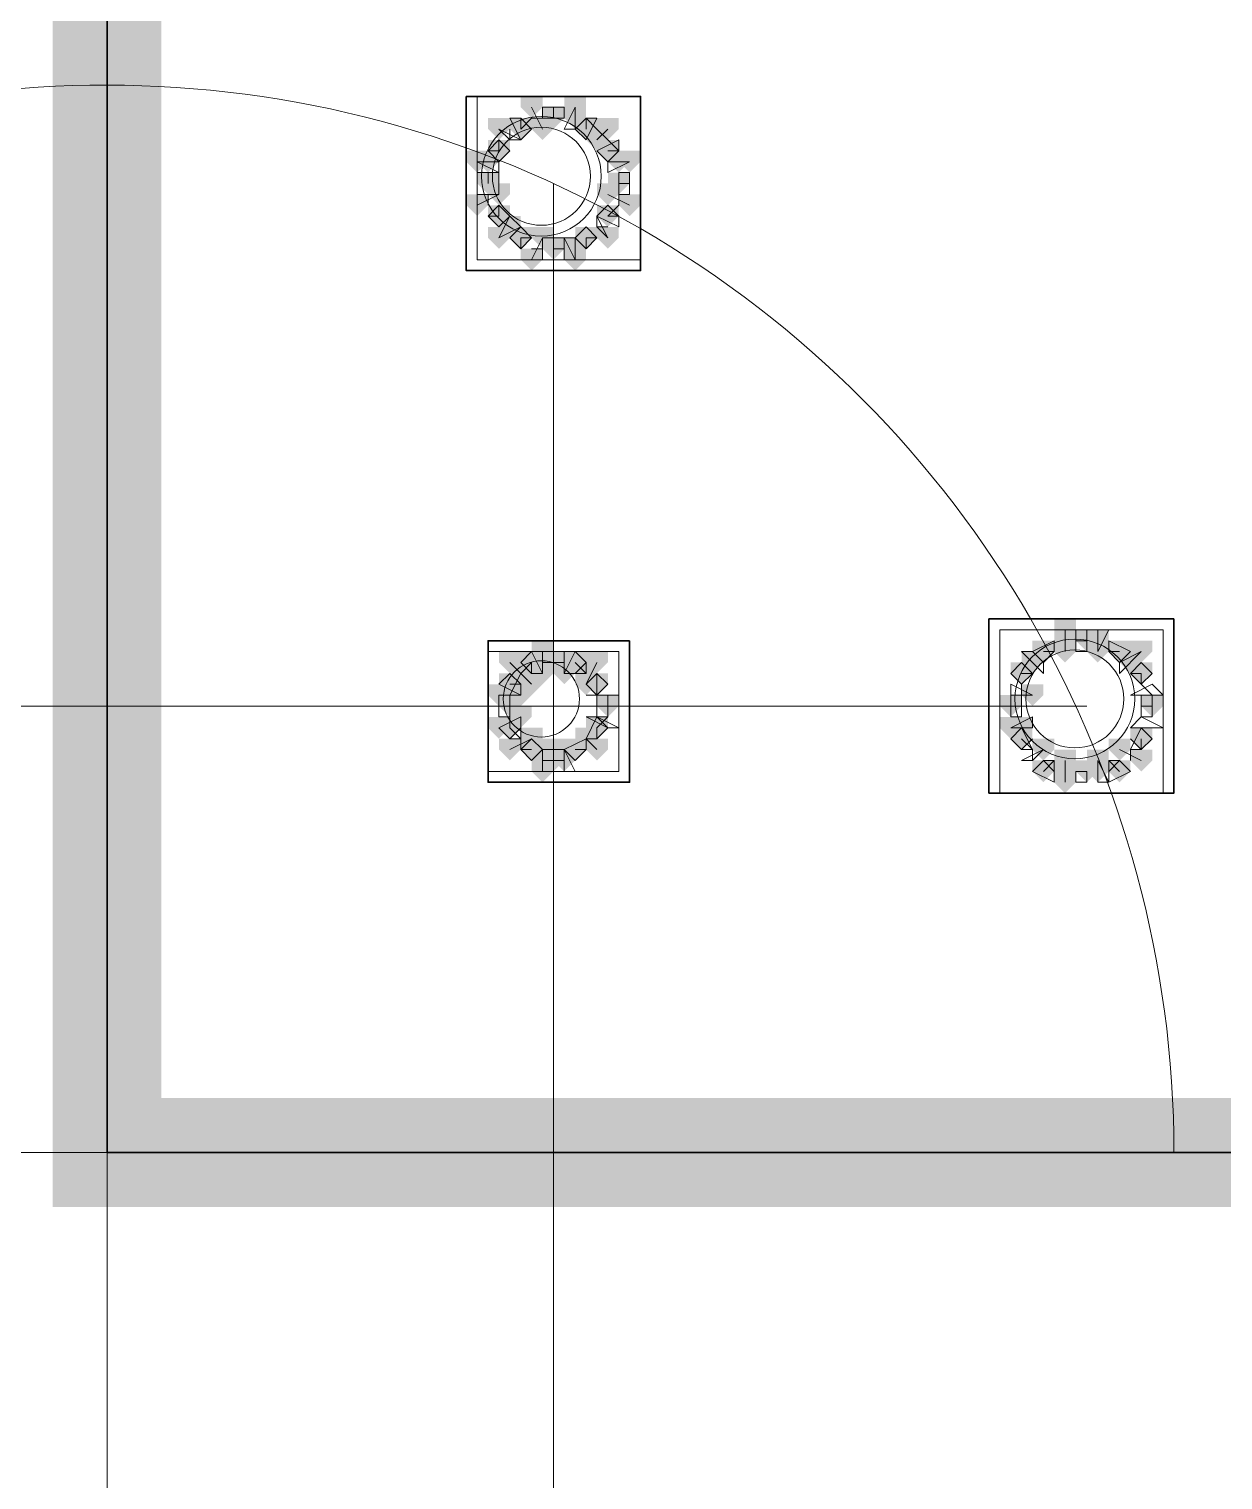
# Model space of a CAD drawing. Header units: millimetres. Extents: x 2315 to 4619, y 1334 to 1897.
# Drawn here: x 3709.58 to 3716.28, y 1539.86 to 1548 of the extents above; entities that cross this region are included whole.
import ezdxf

# ---------------------------------------------------------------- set-up
doc = ezdxf.new("R2010")
doc.units = ezdxf.units.MM
for name, color, linetype, true_color in [('PDF_10', 7, 'Continuous', 0x00b85c), ('PDF_AXIS', 7, 'Continuous', 0x00b85c), ('PDF_柱构件', 7, 'Continuous', 0x00b85c), ('PDF_转运站初步方案', 7, 'Continuous', 0x00b85c)]:
    doc.layers.add(name, color=color, linetype=linetype, true_color=true_color)
doc.layers.add('PDF_中心线层', color=1, linetype='Continuous')
doc.layers.add('PDF_粗实线层', color=7, linetype='Continuous')

msp = doc.modelspace()

# ---------------------------------------------------------------- hatches: boundary and pattern name
at = {"layer": 'PDF_10', "transparency": 33554559}
for points in [[(3712.5202, 1547.5601), (3712.4592, 1547.5601), (3712.4592, 1547.499), (3712.5202, 1547.4379), (3712.5813, 1547.499), (3712.5813, 1547.5601)], [(3712.5202, 1547.5601), (3712.4592, 1547.5601), (3712.4592, 1547.499), (3712.5202, 1547.4379), (3712.5813, 1547.499), (3712.5813, 1547.5601)], [(3712.337, 1547.499), (3712.2759, 1547.499), (3712.2759, 1547.4379), (3712.337, 1547.3768), (3712.3981, 1547.4379), (3712.3981, 1547.499)], [(3712.337, 1547.499), (3712.2759, 1547.499), (3712.2759, 1547.4379), (3712.337, 1547.3768), (3712.3981, 1547.4379), (3712.3981, 1547.499)], [(3712.7035, 1547.499), (3712.6424, 1547.499), (3712.6424, 1547.4379), (3712.7035, 1547.3768), (3712.7646, 1547.4379), (3712.7646, 1547.499)], [(3712.7035, 1547.499), (3712.6424, 1547.499), (3712.6424, 1547.4379), (3712.7035, 1547.3768), (3712.7646, 1547.4379), (3712.7646, 1547.499)], [(3712.2148, 1547.3768), (3712.1537, 1547.3768), (3712.1537, 1547.3157), (3712.2148, 1547.2547), (3712.2759, 1547.3157), (3712.2759, 1547.3768)], [(3712.2148, 1547.3768), (3712.1537, 1547.3768), (3712.1537, 1547.3157), (3712.2148, 1547.2547), (3712.2759, 1547.3157), (3712.2759, 1547.3768)], [(3712.8256, 1547.3768), (3712.7646, 1547.3768), (3712.7646, 1547.3157), (3712.8256, 1547.2547), (3712.8867, 1547.3157), (3712.8867, 1547.3768)], [(3712.8256, 1547.3768), (3712.7646, 1547.3768), (3712.7646, 1547.3157), (3712.8256, 1547.2547), (3712.8867, 1547.3157), (3712.8867, 1547.3768)], [(3712.1537, 1547.1936), (3712.0927, 1547.1936), (3712.0927, 1547.1325), (3712.1537, 1547.0714), (3712.2148, 1547.1325), (3712.2148, 1547.1936)], [(3712.1537, 1547.1936), (3712.0927, 1547.1936), (3712.0927, 1547.1325), (3712.1537, 1547.0714), (3712.2148, 1547.1325), (3712.2148, 1547.1936)], [(3712.1537, 1547.1936), (3712.0927, 1547.1936), (3712.0927, 1547.1325), (3712.1537, 1547.0714), (3712.2148, 1547.1325), (3712.2148, 1547.1936)], [(3712.8867, 1547.1936), (3712.8256, 1547.1936), (3712.8256, 1547.1325), (3712.8867, 1547.0714), (3712.9478, 1547.1325), (3712.9478, 1547.1936)], [(3712.8867, 1547.1936), (3712.8256, 1547.1936), (3712.8256, 1547.1325), (3712.8867, 1547.0714), (3712.9478, 1547.1325), (3712.9478, 1547.1936)], [(3712.2148, 1547.0103), (3712.1537, 1547.0103), (3712.1537, 1546.9493), (3712.2148, 1546.8882), (3712.2759, 1546.9493), (3712.2759, 1547.0103)], [(3712.2148, 1547.0103), (3712.1537, 1547.0103), (3712.1537, 1546.9493), (3712.2148, 1546.8882), (3712.2759, 1546.9493), (3712.2759, 1547.0103)], [(3712.8256, 1547.0103), (3712.7646, 1547.0103), (3712.7646, 1546.9493), (3712.8256, 1546.8882), (3712.8867, 1546.9493), (3712.8867, 1547.0103)], [(3712.8256, 1547.0103), (3712.7646, 1547.0103), (3712.7646, 1546.9493), (3712.8256, 1546.8882), (3712.8867, 1546.9493), (3712.8867, 1547.0103)], [(3712.337, 1546.8882), (3712.2759, 1546.8882), (3712.2759, 1546.8271), (3712.337, 1546.766), (3712.3981, 1546.8271), (3712.3981, 1546.8882)], [(3712.337, 1546.8882), (3712.2759, 1546.8882), (3712.2759, 1546.8271), (3712.337, 1546.766), (3712.3981, 1546.8271), (3712.3981, 1546.8882)], [(3712.7035, 1546.8882), (3712.6424, 1546.8882), (3712.6424, 1546.8271), (3712.7035, 1546.766), (3712.7646, 1546.8271), (3712.7646, 1546.8882)], [(3712.7035, 1546.8882), (3712.6424, 1546.8882), (3712.6424, 1546.8271), (3712.7035, 1546.766), (3712.7646, 1546.8271), (3712.7646, 1546.8882)], [(3712.5202, 1546.8271), (3712.4592, 1546.8271), (3712.4592, 1546.766), (3712.5202, 1546.7049), (3712.5813, 1546.766), (3712.5813, 1546.8271)], [(3712.5202, 1546.8271), (3712.4592, 1546.8271), (3712.4592, 1546.766), (3712.5202, 1546.7049), (3712.5813, 1546.766), (3712.5813, 1546.8271)], [(3712.5202, 1546.8271), (3712.4592, 1546.8271), (3712.4592, 1546.766), (3712.5202, 1546.7049), (3712.5813, 1546.766), (3712.5813, 1546.8271)], [(3715.5132, 1544.6282), (3715.4521, 1544.6282), (3715.4521, 1544.5671), (3715.5132, 1544.506), (3715.5743, 1544.5671), (3715.5743, 1544.6282)], [(3715.5132, 1544.6282), (3715.4521, 1544.6282), (3715.4521, 1544.5671), (3715.5132, 1544.506), (3715.5743, 1544.5671), (3715.5743, 1544.6282)], [(3712.3981, 1544.506), (3712.337, 1544.506), (3712.337, 1544.4449), (3712.3981, 1544.3839), (3712.4592, 1544.4449), (3712.4592, 1544.506)], [(3712.3981, 1544.506), (3712.337, 1544.506), (3712.337, 1544.4449), (3712.3981, 1544.3839), (3712.4592, 1544.4449), (3712.4592, 1544.506)], [(3712.5202, 1544.506), (3712.4592, 1544.506), (3712.4592, 1544.4449), (3712.5202, 1544.3839), (3712.5813, 1544.4449), (3712.5813, 1544.506)], [(3712.5202, 1544.506), (3712.4592, 1544.506), (3712.4592, 1544.4449), (3712.5202, 1544.3839), (3712.5813, 1544.4449), (3712.5813, 1544.506)], [(3712.6424, 1544.506), (3712.5813, 1544.506), (3712.5813, 1544.4449), (3712.6424, 1544.3839), (3712.7035, 1544.4449), (3712.7035, 1544.506)], [(3712.6424, 1544.506), (3712.5813, 1544.506), (3712.5813, 1544.4449), (3712.6424, 1544.3839), (3712.7035, 1544.4449), (3712.7035, 1544.506)], [(3715.2689, 1544.5671), (3715.2078, 1544.5671), (3715.2078, 1544.506), (3715.2689, 1544.4449), (3715.33, 1544.506), (3715.33, 1544.5671)], [(3715.2689, 1544.5671), (3715.2078, 1544.5671), (3715.2078, 1544.506), (3715.2689, 1544.4449), (3715.33, 1544.506), (3715.33, 1544.5671)], [(3715.6965, 1544.5671), (3715.6354, 1544.5671), (3715.6354, 1544.506), (3715.6965, 1544.4449), (3715.7575, 1544.506), (3715.7575, 1544.5671)], [(3715.6965, 1544.5671), (3715.6354, 1544.5671), (3715.6354, 1544.506), (3715.6965, 1544.4449), (3715.7575, 1544.506), (3715.7575, 1544.5671)], [(3715.1467, 1544.4449), (3715.0856, 1544.4449), (3715.0856, 1544.3839), (3715.1467, 1544.3228), (3715.2078, 1544.3839), (3715.2078, 1544.4449)], [(3715.1467, 1544.4449), (3715.0856, 1544.4449), (3715.0856, 1544.3839), (3715.1467, 1544.3228), (3715.2078, 1544.3839), (3715.2078, 1544.4449)], [(3715.8186, 1544.4449), (3715.7575, 1544.4449), (3715.7575, 1544.3839), (3715.8186, 1544.3228), (3715.8797, 1544.3839), (3715.8797, 1544.4449)], [(3715.8186, 1544.4449), (3715.7575, 1544.4449), (3715.7575, 1544.3839), (3715.8186, 1544.3228), (3715.8797, 1544.3839), (3715.8797, 1544.4449)], [(3712.2759, 1544.3839), (3712.2148, 1544.3839), (3712.2148, 1544.3228), (3712.2759, 1544.2617), (3712.337, 1544.3228), (3712.337, 1544.3839)], [(3712.2759, 1544.3839), (3712.2148, 1544.3839), (3712.2148, 1544.3228), (3712.2759, 1544.2617), (3712.337, 1544.3228), (3712.337, 1544.3839)], [(3712.7646, 1544.3839), (3712.7035, 1544.3839), (3712.7035, 1544.3228), (3712.7646, 1544.2617), (3712.8256, 1544.3228), (3712.8256, 1544.3839)], [(3712.7646, 1544.3839), (3712.7035, 1544.3839), (3712.7035, 1544.3228), (3712.7646, 1544.2617), (3712.8256, 1544.3228), (3712.8256, 1544.3839)], [(3712.7646, 1544.3839), (3712.7035, 1544.3839), (3712.7035, 1544.3228), (3712.7646, 1544.2617), (3712.8256, 1544.3228), (3712.8256, 1544.3839)], [(3712.2759, 1544.2617), (3712.2148, 1544.2617), (3712.2148, 1544.2006), (3712.2759, 1544.1395), (3712.337, 1544.2006), (3712.337, 1544.2617)], [(3712.2759, 1544.2617), (3712.2148, 1544.2617), (3712.2148, 1544.2006), (3712.2759, 1544.1395), (3712.337, 1544.2006), (3712.337, 1544.2617)], [(3712.8256, 1544.2617), (3712.7646, 1544.2617), (3712.7646, 1544.2006), (3712.8256, 1544.1395), (3712.8867, 1544.2006), (3712.8867, 1544.2617)], [(3712.8256, 1544.2617), (3712.7646, 1544.2617), (3712.7646, 1544.2006), (3712.8256, 1544.1395), (3712.8867, 1544.2006), (3712.8867, 1544.2617)], [(3715.0856, 1544.2617), (3715.0246, 1544.2617), (3715.0246, 1544.2006), (3715.0856, 1544.1395), (3715.1467, 1544.2006), (3715.1467, 1544.2617)], [(3715.0856, 1544.2617), (3715.0246, 1544.2617), (3715.0246, 1544.2006), (3715.0856, 1544.1395), (3715.1467, 1544.2006), (3715.1467, 1544.2617)], [(3715.8797, 1544.2617), (3715.8186, 1544.2617), (3715.8186, 1544.2006), (3715.8797, 1544.1395), (3715.9408, 1544.2006), (3715.9408, 1544.2617)], [(3715.8797, 1544.2617), (3715.8186, 1544.2617), (3715.8186, 1544.2006), (3715.8797, 1544.1395), (3715.9408, 1544.2006), (3715.9408, 1544.2617)], [(3712.2759, 1544.1395), (3712.2148, 1544.1395), (3712.2148, 1544.0784), (3712.2759, 1544.0174), (3712.337, 1544.0784), (3712.337, 1544.1395)], [(3712.2759, 1544.1395), (3712.2148, 1544.1395), (3712.2148, 1544.0784), (3712.2759, 1544.0174), (3712.337, 1544.0784), (3712.337, 1544.1395)], [(3712.7646, 1544.1395), (3712.7035, 1544.1395), (3712.7035, 1544.0784), (3712.7646, 1544.0174), (3712.8256, 1544.0784), (3712.8256, 1544.1395)], [(3712.7646, 1544.1395), (3712.7035, 1544.1395), (3712.7035, 1544.0784), (3712.7646, 1544.0174), (3712.8256, 1544.0784), (3712.8256, 1544.1395)], [(3712.3981, 1544.0174), (3712.337, 1544.0174), (3712.337, 1543.9563), (3712.3981, 1543.8952), (3712.4592, 1543.9563), (3712.4592, 1544.0174)], [(3712.3981, 1544.0174), (3712.337, 1544.0174), (3712.337, 1543.9563), (3712.3981, 1543.8952), (3712.4592, 1543.9563), (3712.4592, 1544.0174)], [(3712.3981, 1544.0174), (3712.337, 1544.0174), (3712.337, 1543.9563), (3712.3981, 1543.8952), (3712.4592, 1543.9563), (3712.4592, 1544.0174)], [(3712.6424, 1544.0174), (3712.5813, 1544.0174), (3712.5813, 1543.9563), (3712.6424, 1543.8952), (3712.7035, 1543.9563), (3712.7035, 1544.0174)], [(3712.6424, 1544.0174), (3712.5813, 1544.0174), (3712.5813, 1543.9563), (3712.6424, 1543.8952), (3712.7035, 1543.9563), (3712.7035, 1544.0174)], [(3715.1467, 1544.0784), (3715.0856, 1544.0784), (3715.0856, 1544.0174), (3715.1467, 1543.9563), (3715.2078, 1544.0174), (3715.2078, 1544.0784)], [(3715.1467, 1544.0784), (3715.0856, 1544.0784), (3715.0856, 1544.0174), (3715.1467, 1543.9563), (3715.2078, 1544.0174), (3715.2078, 1544.0784)], [(3715.8186, 1544.0784), (3715.7575, 1544.0784), (3715.7575, 1544.0174), (3715.8186, 1543.9563), (3715.8797, 1544.0174), (3715.8797, 1544.0784)], [(3715.8186, 1544.0784), (3715.7575, 1544.0784), (3715.7575, 1544.0174), (3715.8186, 1543.9563), (3715.8797, 1544.0174), (3715.8797, 1544.0784)], [(3712.5202, 1543.9563), (3712.4592, 1543.9563), (3712.4592, 1543.8952), (3712.5202, 1543.8341), (3712.5813, 1543.8952), (3712.5813, 1543.9563)], [(3712.5202, 1543.9563), (3712.4592, 1543.9563), (3712.4592, 1543.8952), (3712.5202, 1543.8341), (3712.5813, 1543.8952), (3712.5813, 1543.9563)], [(3715.2689, 1543.8952), (3715.2078, 1543.8952), (3715.2078, 1543.8341), (3715.2689, 1543.773), (3715.33, 1543.8341), (3715.33, 1543.8952)], [(3715.2689, 1543.8952), (3715.2078, 1543.8952), (3715.2078, 1543.8341), (3715.2689, 1543.773), (3715.33, 1543.8341), (3715.33, 1543.8952)], [(3715.5132, 1543.8952), (3715.4521, 1543.8952), (3715.4521, 1543.8341), (3715.5132, 1543.773), (3715.5743, 1543.8341), (3715.5743, 1543.8952)], [(3715.5132, 1543.8952), (3715.4521, 1543.8952), (3715.4521, 1543.8341), (3715.5132, 1543.773), (3715.5743, 1543.8341), (3715.5743, 1543.8952)], [(3715.6965, 1543.8952), (3715.6354, 1543.8952), (3715.6354, 1543.8341), (3715.6965, 1543.773), (3715.7575, 1543.8341), (3715.7575, 1543.8952)], [(3715.6965, 1543.8952), (3715.6354, 1543.8952), (3715.6354, 1543.8341), (3715.6965, 1543.773), (3715.7575, 1543.8341), (3715.7575, 1543.8952)]]:
    msp.add_hatch(color=6, dxfattribs=at).paths.add_polyline_path(points)
at = {"layer": 'PDF_柱构件', "transparency": 33554559}
for points in [[(3712.3981, 1547.6211), (3712.337, 1547.6211), (3712.337, 1547.5601), (3712.3981, 1547.499), (3712.4592, 1547.5601), (3712.4592, 1547.6211)], [(3712.6424, 1547.6211), (3712.5813, 1547.6211), (3712.5813, 1547.5601), (3712.6424, 1547.499), (3712.7035, 1547.5601), (3712.7035, 1547.6211)], [(3712.6424, 1547.5601), (3712.5813, 1547.5601), (3712.5813, 1547.499), (3712.6424, 1547.4379), (3712.7035, 1547.499), (3712.7035, 1547.5601)], [(3712.2148, 1547.499), (3712.1537, 1547.499), (3712.1537, 1547.4379), (3712.2148, 1547.3768), (3712.2759, 1547.4379), (3712.2759, 1547.499)], [(3712.4592, 1547.499), (3712.3981, 1547.499), (3712.3981, 1547.4379), (3712.4592, 1547.3768), (3712.5202, 1547.4379), (3712.5202, 1547.499)], [(3712.7646, 1547.4379), (3712.7035, 1547.4379), (3712.7035, 1547.3768), (3712.7646, 1547.3157), (3712.8256, 1547.3768), (3712.8256, 1547.4379)], [(3712.8256, 1547.499), (3712.7646, 1547.499), (3712.7646, 1547.4379), (3712.8256, 1547.3768), (3712.8867, 1547.4379), (3712.8867, 1547.499)], [(3712.0927, 1547.3157), (3712.0316, 1547.3157), (3712.0316, 1547.2547), (3712.0927, 1547.1936), (3712.1537, 1547.2547), (3712.1537, 1547.3157)], [(3712.1537, 1547.3157), (3712.0927, 1547.3157), (3712.0927, 1547.2547), (3712.1537, 1547.1936), (3712.2148, 1547.2547), (3712.2148, 1547.3157)], [(3712.8867, 1547.3157), (3712.8256, 1547.3157), (3712.8256, 1547.2547), (3712.8867, 1547.1936), (3712.9478, 1547.2547), (3712.9478, 1547.3157)], [(3712.9478, 1547.3157), (3712.8867, 1547.3157), (3712.8867, 1547.2547), (3712.9478, 1547.1936), (3713.0089, 1547.2547), (3713.0089, 1547.3157)], [(3712.2148, 1547.1325), (3712.1537, 1547.1325), (3712.1537, 1547.0714), (3712.2148, 1547.0103), (3712.2759, 1547.0714), (3712.2759, 1547.1325)], [(3712.8256, 1547.1325), (3712.7646, 1547.1325), (3712.7646, 1547.0714), (3712.8256, 1547.0103), (3712.8867, 1547.0714), (3712.8867, 1547.1325)], [(3712.0927, 1547.0714), (3712.0316, 1547.0714), (3712.0316, 1547.0103), (3712.0927, 1546.9493), (3712.1537, 1547.0103), (3712.1537, 1547.0714)], [(3712.9478, 1547.0714), (3712.8867, 1547.0714), (3712.8867, 1547.0103), (3712.9478, 1546.9493), (3713.0089, 1547.0103), (3713.0089, 1547.0714)], [(3712.2759, 1546.9493), (3712.2148, 1546.9493), (3712.2148, 1546.8882), (3712.2759, 1546.8271), (3712.337, 1546.8882), (3712.337, 1546.9493)], [(3712.2148, 1546.8882), (3712.1537, 1546.8882), (3712.1537, 1546.8271), (3712.2148, 1546.766), (3712.2759, 1546.8271), (3712.2759, 1546.8882)], [(3712.4592, 1546.8882), (3712.3981, 1546.8882), (3712.3981, 1546.8271), (3712.4592, 1546.766), (3712.5202, 1546.8271), (3712.5202, 1546.8882)], [(3712.8256, 1546.8882), (3712.7646, 1546.8882), (3712.7646, 1546.8271), (3712.8256, 1546.766), (3712.8867, 1546.8271), (3712.8867, 1546.8882)], [(3712.6424, 1546.8271), (3712.5813, 1546.8271), (3712.5813, 1546.766), (3712.6424, 1546.7049), (3712.7035, 1546.766), (3712.7035, 1546.8271)], [(3712.3981, 1546.766), (3712.337, 1546.766), (3712.337, 1546.7049), (3712.3981, 1546.6439), (3712.4592, 1546.7049), (3712.4592, 1546.766)], [(3712.6424, 1546.766), (3712.5813, 1546.766), (3712.5813, 1546.7049), (3712.6424, 1546.6439), (3712.7035, 1546.7049), (3712.7035, 1546.766)], [(3715.391, 1544.6893), (3715.33, 1544.6893), (3715.33, 1544.6282), (3715.391, 1544.5671), (3715.4521, 1544.6282), (3715.4521, 1544.6893)], [(3715.391, 1544.6282), (3715.33, 1544.6282), (3715.33, 1544.5671), (3715.391, 1544.506), (3715.4521, 1544.5671), (3715.4521, 1544.6282)], [(3715.5743, 1544.6282), (3715.5132, 1544.6282), (3715.5132, 1544.5671), (3715.5743, 1544.506), (3715.6354, 1544.5671), (3715.6354, 1544.6282)], [(3712.2759, 1544.506), (3712.2148, 1544.506), (3712.2148, 1544.4449), (3712.2759, 1544.3839), (3712.337, 1544.4449), (3712.337, 1544.506)], [(3712.4592, 1544.5671), (3712.3981, 1544.5671), (3712.3981, 1544.506), (3712.4592, 1544.4449), (3712.5202, 1544.506), (3712.5202, 1544.5671)], [(3712.4592, 1544.506), (3712.3981, 1544.506), (3712.3981, 1544.4449), (3712.4592, 1544.3839), (3712.5202, 1544.4449), (3712.5202, 1544.506)], [(3712.5813, 1544.506), (3712.5202, 1544.506), (3712.5202, 1544.4449), (3712.5813, 1544.3839), (3712.6424, 1544.4449), (3712.6424, 1544.506)], [(3712.7646, 1544.506), (3712.7035, 1544.506), (3712.7035, 1544.4449), (3712.7646, 1544.3839), (3712.8256, 1544.4449), (3712.8256, 1544.506)], [(3715.2078, 1544.506), (3715.1467, 1544.506), (3715.1467, 1544.4449), (3715.2078, 1544.3839), (3715.2689, 1544.4449), (3715.2689, 1544.506)], [(3715.391, 1544.5671), (3715.33, 1544.5671), (3715.33, 1544.506), (3715.391, 1544.4449), (3715.4521, 1544.506), (3715.4521, 1544.5671)], [(3715.5743, 1544.5671), (3715.5132, 1544.5671), (3715.5132, 1544.506), (3715.5743, 1544.4449), (3715.6354, 1544.506), (3715.6354, 1544.5671)], [(3715.7575, 1544.506), (3715.6965, 1544.506), (3715.6965, 1544.4449), (3715.7575, 1544.3839), (3715.8186, 1544.4449), (3715.8186, 1544.506)], [(3715.8186, 1544.5671), (3715.7575, 1544.5671), (3715.7575, 1544.506), (3715.8186, 1544.4449), (3715.8797, 1544.506), (3715.8797, 1544.5671)], [(3712.337, 1544.4449), (3712.2759, 1544.4449), (3712.2759, 1544.3839), (3712.337, 1544.3228), (3712.3981, 1544.3839), (3712.3981, 1544.4449)], [(3712.4592, 1544.4449), (3712.3981, 1544.4449), (3712.3981, 1544.3839), (3712.4592, 1544.3228), (3712.5202, 1544.3839), (3712.5202, 1544.4449)], [(3712.5813, 1544.4449), (3712.5202, 1544.4449), (3712.5202, 1544.3839), (3712.5813, 1544.3228), (3712.6424, 1544.3839), (3712.6424, 1544.4449)], [(3712.7035, 1544.4449), (3712.6424, 1544.4449), (3712.6424, 1544.3839), (3712.7035, 1544.3228), (3712.7646, 1544.3839), (3712.7646, 1544.4449)], [(3712.3981, 1544.3839), (3712.337, 1544.3839), (3712.337, 1544.3228), (3712.3981, 1544.2617), (3712.4592, 1544.3228), (3712.4592, 1544.3839)], [(3712.7035, 1544.3839), (3712.6424, 1544.3839), (3712.6424, 1544.3228), (3712.7035, 1544.2617), (3712.7646, 1544.3228), (3712.7646, 1544.3839)], [(3712.2148, 1544.3228), (3712.1537, 1544.3228), (3712.1537, 1544.2617), (3712.2148, 1544.2006), (3712.2759, 1544.2617), (3712.2759, 1544.3228)], [(3712.2759, 1544.3228), (3712.2148, 1544.3228), (3712.2148, 1544.2617), (3712.2759, 1544.2006), (3712.337, 1544.2617), (3712.337, 1544.3228)], [(3712.337, 1544.3228), (3712.2759, 1544.3228), (3712.2759, 1544.2617), (3712.337, 1544.2006), (3712.3981, 1544.2617), (3712.3981, 1544.3228)], [(3715.2078, 1544.3228), (3715.1467, 1544.3228), (3715.1467, 1544.2617), (3715.2078, 1544.2006), (3715.2689, 1544.2617), (3715.2689, 1544.3228)], [(3712.337, 1544.2006), (3712.2759, 1544.2006), (3712.2759, 1544.1395), (3712.337, 1544.0784), (3712.3981, 1544.1395), (3712.3981, 1544.2006)], [(3712.2148, 1544.1395), (3712.1537, 1544.1395), (3712.1537, 1544.0784), (3712.2148, 1544.0174), (3712.2759, 1544.0784), (3712.2759, 1544.1395)], [(3715.0856, 1544.1395), (3715.0246, 1544.1395), (3715.0246, 1544.0784), (3715.0856, 1544.0174), (3715.1467, 1544.0784), (3715.1467, 1544.1395)], [(3715.1467, 1544.1395), (3715.0856, 1544.1395), (3715.0856, 1544.0784), (3715.1467, 1544.0174), (3715.2078, 1544.0784), (3715.2078, 1544.1395)], [(3712.2759, 1544.0174), (3712.2148, 1544.0174), (3712.2148, 1543.9563), (3712.2759, 1543.8952), (3712.337, 1543.9563), (3712.337, 1544.0174)], [(3712.3981, 1544.0784), (3712.337, 1544.0784), (3712.337, 1544.0174), (3712.3981, 1543.9563), (3712.4592, 1544.0174), (3712.4592, 1544.0784)], [(3712.4592, 1544.0174), (3712.3981, 1544.0174), (3712.3981, 1543.9563), (3712.4592, 1543.8952), (3712.5202, 1543.9563), (3712.5202, 1544.0174)], [(3712.5813, 1544.0174), (3712.5202, 1544.0174), (3712.5202, 1543.9563), (3712.5813, 1543.8952), (3712.6424, 1543.9563), (3712.6424, 1544.0174)], [(3712.7035, 1544.0784), (3712.6424, 1544.0784), (3712.6424, 1544.0174), (3712.7035, 1543.9563), (3712.7646, 1544.0174), (3712.7646, 1544.0784)], [(3712.7646, 1544.0174), (3712.7035, 1544.0174), (3712.7035, 1543.9563), (3712.7646, 1543.8952), (3712.8256, 1543.9563), (3712.8256, 1544.0174)], [(3715.2689, 1544.0174), (3715.2078, 1544.0174), (3715.2078, 1543.9563), (3715.2689, 1543.8952), (3715.33, 1543.9563), (3715.33, 1544.0174)], [(3715.6965, 1544.0174), (3715.6354, 1544.0174), (3715.6354, 1543.9563), (3715.6965, 1543.8952), (3715.7575, 1543.9563), (3715.7575, 1544.0174)], [(3712.4592, 1543.9563), (3712.3981, 1543.9563), (3712.3981, 1543.8952), (3712.4592, 1543.8341), (3712.5202, 1543.8952), (3712.5202, 1543.9563)], [(3712.5813, 1543.9563), (3712.5202, 1543.9563), (3712.5202, 1543.8952), (3712.5813, 1543.8341), (3712.6424, 1543.8952), (3712.6424, 1543.9563)], [(3715.391, 1543.9563), (3715.33, 1543.9563), (3715.33, 1543.8952), (3715.391, 1543.8341), (3715.4521, 1543.8952), (3715.4521, 1543.9563)], [(3715.5743, 1543.9563), (3715.5132, 1543.9563), (3715.5132, 1543.8952), (3715.5743, 1543.8341), (3715.6354, 1543.8952), (3715.6354, 1543.9563)], [(3715.8186, 1543.9563), (3715.7575, 1543.9563), (3715.7575, 1543.8952), (3715.8186, 1543.8341), (3715.8797, 1543.8952), (3715.8797, 1543.9563)], [(3712.4592, 1543.8952), (3712.3981, 1543.8952), (3712.3981, 1543.8341), (3712.4592, 1543.773), (3712.5202, 1543.8341), (3712.5202, 1543.8952)], [(3715.391, 1543.8952), (3715.33, 1543.8952), (3715.33, 1543.8341), (3715.391, 1543.773), (3715.4521, 1543.8341), (3715.4521, 1543.8952)], [(3715.5743, 1543.8952), (3715.5132, 1543.8952), (3715.5132, 1543.8341), (3715.5743, 1543.773), (3715.6354, 1543.8341), (3715.6354, 1543.8952)], [(3715.391, 1543.8341), (3715.33, 1543.8341), (3715.33, 1543.773), (3715.391, 1543.712), (3715.4521, 1543.773), (3715.4521, 1543.8341)]]:
    msp.add_hatch(color=6, dxfattribs=at).paths.add_polyline_path(points)
at = {"layer": 'PDF_粗实线层', "transparency": 33554559}
msp.add_hatch(color=256, dxfattribs=at).paths.add_polyline_path([(3766.3327, 1554.7066), (3765.7219, 1554.7066), (3765.7219, 1542.0017), (3710.3213, 1542.0017), (3710.3213, 1554.7066), (3709.7105, 1554.7066), (3709.7105, 1541.3909), (3766.3327, 1541.3909)])
at = {"layer": 'PDF_转运站初步方案', "transparency": 33554559}
for points in [[(3712.5202, 1547.5601), (3712.4592, 1547.5601), (3712.4592, 1547.499), (3712.5202, 1547.4379), (3712.5813, 1547.499), (3712.5813, 1547.5601)], [(3712.5202, 1547.5601), (3712.4592, 1547.5601), (3712.4592, 1547.499), (3712.5202, 1547.4379), (3712.5813, 1547.499), (3712.5813, 1547.5601)], [(3712.337, 1547.499), (3712.2759, 1547.499), (3712.2759, 1547.4379), (3712.337, 1547.3768), (3712.3981, 1547.4379), (3712.3981, 1547.499)], [(3712.337, 1547.499), (3712.2759, 1547.499), (3712.2759, 1547.4379), (3712.337, 1547.3768), (3712.3981, 1547.4379), (3712.3981, 1547.499)], [(3712.7035, 1547.499), (3712.6424, 1547.499), (3712.6424, 1547.4379), (3712.7035, 1547.3768), (3712.7646, 1547.4379), (3712.7646, 1547.499)], [(3712.7035, 1547.499), (3712.6424, 1547.499), (3712.6424, 1547.4379), (3712.7035, 1547.3768), (3712.7646, 1547.4379), (3712.7646, 1547.499)], [(3712.2148, 1547.3768), (3712.1537, 1547.3768), (3712.1537, 1547.3157), (3712.2148, 1547.2547), (3712.2759, 1547.3157), (3712.2759, 1547.3768)], [(3712.2148, 1547.3768), (3712.1537, 1547.3768), (3712.1537, 1547.3157), (3712.2148, 1547.2547), (3712.2759, 1547.3157), (3712.2759, 1547.3768)], [(3712.8256, 1547.3768), (3712.7646, 1547.3768), (3712.7646, 1547.3157), (3712.8256, 1547.2547), (3712.8867, 1547.3157), (3712.8867, 1547.3768)], [(3712.8256, 1547.3768), (3712.7646, 1547.3768), (3712.7646, 1547.3157), (3712.8256, 1547.2547), (3712.8867, 1547.3157), (3712.8867, 1547.3768)], [(3712.1537, 1547.1936), (3712.0927, 1547.1936), (3712.0927, 1547.1325), (3712.1537, 1547.0714), (3712.2148, 1547.1325), (3712.2148, 1547.1936)], [(3712.1537, 1547.1936), (3712.0927, 1547.1936), (3712.0927, 1547.1325), (3712.1537, 1547.0714), (3712.2148, 1547.1325), (3712.2148, 1547.1936)], [(3712.8867, 1547.1936), (3712.8256, 1547.1936), (3712.8256, 1547.1325), (3712.8867, 1547.0714), (3712.9478, 1547.1325), (3712.9478, 1547.1936)], [(3712.8867, 1547.1936), (3712.8256, 1547.1936), (3712.8256, 1547.1325), (3712.8867, 1547.0714), (3712.9478, 1547.1325), (3712.9478, 1547.1936)], [(3712.2148, 1547.0103), (3712.1537, 1547.0103), (3712.1537, 1546.9493), (3712.2148, 1546.8882), (3712.2759, 1546.9493), (3712.2759, 1547.0103)], [(3712.2148, 1547.0103), (3712.1537, 1547.0103), (3712.1537, 1546.9493), (3712.2148, 1546.8882), (3712.2759, 1546.9493), (3712.2759, 1547.0103)], [(3712.8256, 1547.0103), (3712.7646, 1547.0103), (3712.7646, 1546.9493), (3712.8256, 1546.8882), (3712.8867, 1546.9493), (3712.8867, 1547.0103)], [(3712.8256, 1547.0103), (3712.7646, 1547.0103), (3712.7646, 1546.9493), (3712.8256, 1546.8882), (3712.8867, 1546.9493), (3712.8867, 1547.0103)], [(3712.337, 1546.8882), (3712.2759, 1546.8882), (3712.2759, 1546.8271), (3712.337, 1546.766), (3712.3981, 1546.8271), (3712.3981, 1546.8882)], [(3712.337, 1546.8882), (3712.2759, 1546.8882), (3712.2759, 1546.8271), (3712.337, 1546.766), (3712.3981, 1546.8271), (3712.3981, 1546.8882)], [(3712.7035, 1546.8882), (3712.6424, 1546.8882), (3712.6424, 1546.8271), (3712.7035, 1546.766), (3712.7646, 1546.8271), (3712.7646, 1546.8882)], [(3712.7035, 1546.8882), (3712.6424, 1546.8882), (3712.6424, 1546.8271), (3712.7035, 1546.766), (3712.7646, 1546.8271), (3712.7646, 1546.8882)], [(3712.5202, 1546.8271), (3712.4592, 1546.8271), (3712.4592, 1546.766), (3712.5202, 1546.7049), (3712.5813, 1546.766), (3712.5813, 1546.8271)], [(3712.5202, 1546.8271), (3712.4592, 1546.8271), (3712.4592, 1546.766), (3712.5202, 1546.7049), (3712.5813, 1546.766), (3712.5813, 1546.8271)], [(3715.5132, 1544.6282), (3715.4521, 1544.6282), (3715.4521, 1544.5671), (3715.5132, 1544.506), (3715.5743, 1544.5671), (3715.5743, 1544.6282)], [(3715.5132, 1544.6282), (3715.4521, 1544.6282), (3715.4521, 1544.5671), (3715.5132, 1544.506), (3715.5743, 1544.5671), (3715.5743, 1544.6282)], [(3712.3981, 1544.506), (3712.337, 1544.506), (3712.337, 1544.4449), (3712.3981, 1544.3839), (3712.4592, 1544.4449), (3712.4592, 1544.506)], [(3712.3981, 1544.506), (3712.337, 1544.506), (3712.337, 1544.4449), (3712.3981, 1544.3839), (3712.4592, 1544.4449), (3712.4592, 1544.506)], [(3712.5202, 1544.506), (3712.4592, 1544.506), (3712.4592, 1544.4449), (3712.5202, 1544.3839), (3712.5813, 1544.4449), (3712.5813, 1544.506)], [(3712.5202, 1544.506), (3712.4592, 1544.506), (3712.4592, 1544.4449), (3712.5202, 1544.3839), (3712.5813, 1544.4449), (3712.5813, 1544.506)], [(3712.6424, 1544.506), (3712.5813, 1544.506), (3712.5813, 1544.4449), (3712.6424, 1544.3839), (3712.7035, 1544.4449), (3712.7035, 1544.506)], [(3712.6424, 1544.506), (3712.5813, 1544.506), (3712.5813, 1544.4449), (3712.6424, 1544.3839), (3712.7035, 1544.4449), (3712.7035, 1544.506)], [(3715.2689, 1544.5671), (3715.2078, 1544.5671), (3715.2078, 1544.506), (3715.2689, 1544.4449), (3715.33, 1544.506), (3715.33, 1544.5671)], [(3715.2689, 1544.5671), (3715.2078, 1544.5671), (3715.2078, 1544.506), (3715.2689, 1544.4449), (3715.33, 1544.506), (3715.33, 1544.5671)], [(3715.6965, 1544.5671), (3715.6354, 1544.5671), (3715.6354, 1544.506), (3715.6965, 1544.4449), (3715.7575, 1544.506), (3715.7575, 1544.5671)], [(3715.6965, 1544.5671), (3715.6354, 1544.5671), (3715.6354, 1544.506), (3715.6965, 1544.4449), (3715.7575, 1544.506), (3715.7575, 1544.5671)], [(3715.1467, 1544.4449), (3715.0856, 1544.4449), (3715.0856, 1544.3839), (3715.1467, 1544.3228), (3715.2078, 1544.3839), (3715.2078, 1544.4449)], [(3715.1467, 1544.4449), (3715.0856, 1544.4449), (3715.0856, 1544.3839), (3715.1467, 1544.3228), (3715.2078, 1544.3839), (3715.2078, 1544.4449)], [(3715.8186, 1544.4449), (3715.7575, 1544.4449), (3715.7575, 1544.3839), (3715.8186, 1544.3228), (3715.8797, 1544.3839), (3715.8797, 1544.4449)], [(3715.8186, 1544.4449), (3715.7575, 1544.4449), (3715.7575, 1544.3839), (3715.8186, 1544.3228), (3715.8797, 1544.3839), (3715.8797, 1544.4449)], [(3712.2759, 1544.3839), (3712.2148, 1544.3839), (3712.2148, 1544.3228), (3712.2759, 1544.2617), (3712.337, 1544.3228), (3712.337, 1544.3839)], [(3712.2759, 1544.3839), (3712.2148, 1544.3839), (3712.2148, 1544.3228), (3712.2759, 1544.2617), (3712.337, 1544.3228), (3712.337, 1544.3839)], [(3712.7646, 1544.3839), (3712.7035, 1544.3839), (3712.7035, 1544.3228), (3712.7646, 1544.2617), (3712.8256, 1544.3228), (3712.8256, 1544.3839)], [(3712.7646, 1544.3839), (3712.7035, 1544.3839), (3712.7035, 1544.3228), (3712.7646, 1544.2617), (3712.8256, 1544.3228), (3712.8256, 1544.3839)], [(3712.2759, 1544.2617), (3712.2148, 1544.2617), (3712.2148, 1544.2006), (3712.2759, 1544.1395), (3712.337, 1544.2006), (3712.337, 1544.2617)], [(3712.2759, 1544.2617), (3712.2148, 1544.2617), (3712.2148, 1544.2006), (3712.2759, 1544.1395), (3712.337, 1544.2006), (3712.337, 1544.2617)], [(3712.8256, 1544.2617), (3712.7646, 1544.2617), (3712.7646, 1544.2006), (3712.8256, 1544.1395), (3712.8867, 1544.2006), (3712.8867, 1544.2617)], [(3712.8256, 1544.2617), (3712.7646, 1544.2617), (3712.7646, 1544.2006), (3712.8256, 1544.1395), (3712.8867, 1544.2006), (3712.8867, 1544.2617)], [(3715.0856, 1544.2617), (3715.0246, 1544.2617), (3715.0246, 1544.2006), (3715.0856, 1544.1395), (3715.1467, 1544.2006), (3715.1467, 1544.2617)], [(3715.0856, 1544.2617), (3715.0246, 1544.2617), (3715.0246, 1544.2006), (3715.0856, 1544.1395), (3715.1467, 1544.2006), (3715.1467, 1544.2617)], [(3715.8797, 1544.2617), (3715.8186, 1544.2617), (3715.8186, 1544.2006), (3715.8797, 1544.1395), (3715.9408, 1544.2006), (3715.9408, 1544.2617)], [(3715.8797, 1544.2617), (3715.8186, 1544.2617), (3715.8186, 1544.2006), (3715.8797, 1544.1395), (3715.9408, 1544.2006), (3715.9408, 1544.2617)], [(3712.2759, 1544.1395), (3712.2148, 1544.1395), (3712.2148, 1544.0784), (3712.2759, 1544.0174), (3712.337, 1544.0784), (3712.337, 1544.1395)], [(3712.2759, 1544.1395), (3712.2148, 1544.1395), (3712.2148, 1544.0784), (3712.2759, 1544.0174), (3712.337, 1544.0784), (3712.337, 1544.1395)], [(3712.7646, 1544.1395), (3712.7035, 1544.1395), (3712.7035, 1544.0784), (3712.7646, 1544.0174), (3712.8256, 1544.0784), (3712.8256, 1544.1395)], [(3712.7646, 1544.1395), (3712.7035, 1544.1395), (3712.7035, 1544.0784), (3712.7646, 1544.0174), (3712.8256, 1544.0784), (3712.8256, 1544.1395)], [(3712.3981, 1544.0174), (3712.337, 1544.0174), (3712.337, 1543.9563), (3712.3981, 1543.8952), (3712.4592, 1543.9563), (3712.4592, 1544.0174)], [(3712.3981, 1544.0174), (3712.337, 1544.0174), (3712.337, 1543.9563), (3712.3981, 1543.8952), (3712.4592, 1543.9563), (3712.4592, 1544.0174)], [(3712.6424, 1544.0174), (3712.5813, 1544.0174), (3712.5813, 1543.9563), (3712.6424, 1543.8952), (3712.7035, 1543.9563), (3712.7035, 1544.0174)], [(3712.6424, 1544.0174), (3712.5813, 1544.0174), (3712.5813, 1543.9563), (3712.6424, 1543.8952), (3712.7035, 1543.9563), (3712.7035, 1544.0174)], [(3715.1467, 1544.0784), (3715.0856, 1544.0784), (3715.0856, 1544.0174), (3715.1467, 1543.9563), (3715.2078, 1544.0174), (3715.2078, 1544.0784)], [(3715.1467, 1544.0784), (3715.0856, 1544.0784), (3715.0856, 1544.0174), (3715.1467, 1543.9563), (3715.2078, 1544.0174), (3715.2078, 1544.0784)], [(3715.8186, 1544.0784), (3715.7575, 1544.0784), (3715.7575, 1544.0174), (3715.8186, 1543.9563), (3715.8797, 1544.0174), (3715.8797, 1544.0784)], [(3715.8186, 1544.0784), (3715.7575, 1544.0784), (3715.7575, 1544.0174), (3715.8186, 1543.9563), (3715.8797, 1544.0174), (3715.8797, 1544.0784)], [(3712.5202, 1543.9563), (3712.4592, 1543.9563), (3712.4592, 1543.8952), (3712.5202, 1543.8341), (3712.5813, 1543.8952), (3712.5813, 1543.9563)], [(3712.5202, 1543.9563), (3712.4592, 1543.9563), (3712.4592, 1543.8952), (3712.5202, 1543.8341), (3712.5813, 1543.8952), (3712.5813, 1543.9563)], [(3715.2689, 1543.8952), (3715.2078, 1543.8952), (3715.2078, 1543.8341), (3715.2689, 1543.773), (3715.33, 1543.8341), (3715.33, 1543.8952)], [(3715.2689, 1543.8952), (3715.2078, 1543.8952), (3715.2078, 1543.8341), (3715.2689, 1543.773), (3715.33, 1543.8341), (3715.33, 1543.8952)], [(3715.5132, 1543.8952), (3715.4521, 1543.8952), (3715.4521, 1543.8341), (3715.5132, 1543.773), (3715.5743, 1543.8341), (3715.5743, 1543.8952)], [(3715.5132, 1543.8952), (3715.4521, 1543.8952), (3715.4521, 1543.8341), (3715.5132, 1543.773), (3715.5743, 1543.8341), (3715.5743, 1543.8952)], [(3715.6965, 1543.8952), (3715.6354, 1543.8952), (3715.6354, 1543.8341), (3715.6965, 1543.773), (3715.7575, 1543.8341), (3715.7575, 1543.8952)], [(3715.6965, 1543.8952), (3715.6354, 1543.8952), (3715.6354, 1543.8341), (3715.6965, 1543.773), (3715.7575, 1543.8341), (3715.7575, 1543.8952)]]:
    msp.add_hatch(color=6, dxfattribs=at).paths.add_polyline_path(points)

# ---------------------------------------------------------------- linework, layer by layer
at = {"layer": 'PDF_10', "color": 6, "lineweight": 18}
for points in [[(3712.5202, 1547.5601), (3712.5202, 1547.499), (3712.5813, 1547.499)], [(3712.337, 1547.499), (3712.337, 1547.4379), (3712.3981, 1547.499)], [(3712.7035, 1547.4379), (3712.7035, 1547.499), (3712.7646, 1547.4379)], [(3712.1537, 1547.3157), (3712.2148, 1547.3157), (3712.2148, 1547.3768)], [(3712.8256, 1547.3768), (3712.8867, 1547.3157), (3712.8256, 1547.3157)], [(3712.1537, 1547.1325), (3712.1537, 1547.1936)], [(3712.8867, 1547.1936), (3712.8867, 1547.1325), (3712.9478, 1547.1325)], [(3712.1537, 1546.9493), (3712.2148, 1546.9493), (3712.2148, 1547.0103)], [(3712.8867, 1547.0103), (3712.8256, 1546.9493), (3712.8867, 1546.9493)], [(3712.3981, 1546.8271), (3712.337, 1546.8271), (3712.337, 1546.766)], [(3712.7646, 1546.8271), (3712.7035, 1546.8271), (3712.7035, 1546.766)], [(3712.5813, 1546.766), (3712.5202, 1546.766)], [(3712.5813, 1544.4449), (3712.5202, 1544.4449), (3712.5202, 1544.506)], [(3715.2689, 1544.506), (3715.33, 1544.506), (3715.2689, 1544.506)], [(3715.5132, 1544.506), (3715.5132, 1544.5671), (3715.4521, 1544.5671)], [(3715.6965, 1544.506), (3715.6354, 1544.506), (3715.6965, 1544.506)], [(3712.3981, 1544.3839), (3712.3981, 1544.4449), (3712.337, 1544.3839), (3712.2759, 1544.2617)], [(3712.7035, 1544.3839), (3712.6424, 1544.4449)], [(3712.6424, 1544.3839), (3712.7035, 1544.4449)], [(3712.7646, 1544.2617), (3712.7646, 1544.3839)], [(3715.1467, 1544.3839), (3715.2078, 1544.3839), (3715.1467, 1544.3228)], [(3715.8186, 1544.3228), (3715.8186, 1544.3839), (3715.7575, 1544.3839)], [(3712.337, 1544.3228), (3712.2759, 1544.3228)], [(3712.2148, 1544.2006), (3712.2759, 1544.2006), (3712.2759, 1544.1395)], [(3712.8256, 1544.1395), (3712.8256, 1544.2006), (3712.7646, 1544.2006)], [(3715.1467, 1544.2006), (3715.0856, 1544.2006), (3715.0856, 1544.1395)], [(3715.8797, 1544.1395), (3715.8797, 1544.2006), (3715.8186, 1544.2006)], [(3712.2759, 1544.0784), (3712.337, 1544.0174)], [(3712.337, 1544.0784), (3712.2759, 1544.0174)], [(3712.7646, 1544.0174), (3712.7646, 1544.0784), (3712.7646, 1544.0174)], [(3715.1467, 1544.0174), (3715.2078, 1543.9563)], [(3715.2078, 1544.0174), (3715.1467, 1543.9563)], [(3715.7575, 1544.0174), (3715.8186, 1543.9563), (3715.8186, 1544.0174)], [(3712.337, 1543.9563), (3712.3981, 1543.9563)], [(3712.5202, 1543.9563), (3712.5202, 1543.8952), (3712.5813, 1543.8952)], [(3712.7035, 1543.9563), (3712.6424, 1543.9563), (3712.7035, 1543.9563)], [(3715.2689, 1543.8952), (3715.33, 1543.8341)], [(3715.33, 1543.8952), (3715.2689, 1543.8341)], [(3715.6354, 1543.8341), (3715.6965, 1543.8952)], [(3715.6354, 1543.8952), (3715.6965, 1543.8341)], [(3715.4521, 1543.8341), (3715.5132, 1543.8341), (3715.5132, 1543.773)]]:
    msp.add_lwpolyline(points, dxfattribs=at)
at = {"layer": 'PDF_AXIS', "color": 6, "lineweight": 18}
for points in [[(3712.0927, 1547.6211), (3712.0927, 1546.7049), (3713.0089, 1546.7049), (3713.0089, 1547.6211)], [(3715.9408, 1544.6282), (3715.9408, 1543.712), (3715.0246, 1543.712), (3715.0246, 1544.6282)], [(3712.8867, 1544.506), (3712.8867, 1543.8341), (3712.1537, 1543.8341), (3712.1537, 1544.506)]]:
    msp.add_lwpolyline(points, close=True, dxfattribs=at)
at = {"layer": 'PDF_中心线层', "color": 6, "lineweight": 18}
msp.add_lwpolyline([(3710.0159, 1535.7103), (3710.0159, 1547.6822)], close=True, dxfattribs=at)
for points in [[(3712.5202, 1547.1325), (3712.5202, 1536.2601)], [(3704.5797, 1544.2006), (3715.5132, 1544.2006)], [(3716.0629, 1541.6963), (3704.03, 1541.6963), (3716.0629, 1541.6963)]]:
    msp.add_lwpolyline(points, dxfattribs=at)
msp.add_arc((3710.008, 1541.6905), 5.9938, 0.05486, 119.86945, dxfattribs=at)
at = {"layer": 'PDF_柱构件', "color": 6, "lineweight": 18}
for points in [[(3712.3981, 1547.5601), (3712.4592, 1547.4379)], [(3712.4592, 1547.499), (3712.5813, 1547.499), (3712.5813, 1547.5601), (3712.4592, 1547.5601)], [(3712.6424, 1547.5601), (3712.5813, 1547.4379), (3712.6424, 1547.4379)], [(3712.2148, 1547.4379), (3712.2759, 1547.3768), (3712.337, 1547.3768)], [(3712.337, 1547.3768), (3712.3981, 1547.4379), (3712.337, 1547.499), (3712.2759, 1547.499)], [(3712.6424, 1547.4379), (3712.7035, 1547.3768), (3712.7646, 1547.499), (3712.7035, 1547.499)], [(3712.8256, 1547.4379), (3712.7646, 1547.3768)], [(3712.2148, 1547.2547), (3712.2759, 1547.3157), (3712.2148, 1547.3768), (3712.1537, 1547.3157)], [(3712.7646, 1547.3157), (3712.8256, 1547.2547), (3712.8867, 1547.3157), (3712.8867, 1547.3768)], [(3712.0927, 1547.2547), (3712.2148, 1547.1936), (3712.2148, 1547.2547)], [(3712.2148, 1547.0714), (3712.2148, 1547.1936), (3712.0927, 1547.1936), (3712.0927, 1547.0714)], [(3712.9478, 1547.2547), (3712.8256, 1547.2547), (3712.8256, 1547.1936)], [(3712.8867, 1547.1936), (3712.8867, 1547.0714), (3712.9478, 1547.0714), (3712.9478, 1547.1936)], [(3712.0927, 1547.0103), (3712.2148, 1547.0714)], [(3712.9478, 1547.0103), (3712.8256, 1547.0714)], [(3712.2759, 1546.9493), (3712.2148, 1547.0103), (3712.1537, 1546.9493), (3712.2148, 1546.8882)], [(3712.2148, 1546.8271), (3712.337, 1546.8882), (3712.2759, 1546.9493)], [(3712.8256, 1547.0103), (3712.7646, 1546.9493), (3712.8867, 1546.8882), (3712.8867, 1546.9493)], [(3712.8256, 1546.8271), (3712.7646, 1546.9493), (3712.7646, 1546.8882)], [(3712.3981, 1546.8271), (3712.337, 1546.8882), (3712.2759, 1546.8271), (3712.337, 1546.766)], [(3712.7035, 1546.8882), (3712.6424, 1546.8271), (3712.7035, 1546.766), (3712.7646, 1546.8271)], [(3712.3981, 1546.7049), (3712.4592, 1546.8271)], [(3712.5813, 1546.8271), (3712.4592, 1546.8271), (3712.4592, 1546.7049), (3712.5813, 1546.7049)], [(3712.6424, 1546.7049), (3712.6424, 1546.8271), (3712.5813, 1546.8271)], [(3715.391, 1544.6282), (3715.391, 1544.506)], [(3715.5132, 1544.506), (3715.4521, 1544.506), (3715.4521, 1544.6282), (3715.5132, 1544.6282)], [(3715.6354, 1544.6282), (3715.5743, 1544.506), (3715.5743, 1544.6282)], [(3712.4592, 1544.3839), (3712.3981, 1544.3839), (3712.337, 1544.4449), (3712.3981, 1544.506)], [(3712.4592, 1544.506), (3712.4592, 1544.3839)], [(3712.5813, 1544.4449), (3712.4592, 1544.4449), (3712.4592, 1544.506), (3712.5813, 1544.506)], [(3712.6424, 1544.506), (3712.5813, 1544.3839), (3712.5813, 1544.506)], [(3712.7035, 1544.3839), (3712.5813, 1544.3839), (3712.6424, 1544.506), (3712.7035, 1544.4449)], [(3715.2078, 1544.506), (3715.2689, 1544.4449), (3715.2689, 1544.3839), (3715.1467, 1544.506)], [(3715.33, 1544.506), (3715.2689, 1544.4449), (3715.2078, 1544.506), (3715.33, 1544.5671)], [(3715.6965, 1544.4449), (3715.6354, 1544.506), (3715.6354, 1544.5671), (3715.7575, 1544.506)], [(3715.8186, 1544.506), (3715.6965, 1544.3839), (3715.6965, 1544.4449)], [(3712.2759, 1544.4449), (3712.3981, 1544.3228)], [(3712.7646, 1544.4449), (3712.7035, 1544.3228)], [(3715.2078, 1544.3839), (3715.1467, 1544.3228), (3715.0856, 1544.3839), (3715.1467, 1544.4449)], [(3715.8186, 1544.3228), (3715.7575, 1544.3839), (3715.8186, 1544.4449), (3715.8797, 1544.3839)], [(3712.337, 1544.3228), (3712.337, 1544.2617), (3712.2148, 1544.3228), (3712.2759, 1544.3839)], [(3712.7646, 1544.2617), (3712.7035, 1544.3228), (3712.7646, 1544.3839), (3712.8256, 1544.3228)], [(3712.2148, 1544.2617), (3712.337, 1544.2617)], [(3712.2759, 1544.2617), (3712.2759, 1544.1395), (3712.2148, 1544.1395), (3712.2148, 1544.2617)], [(3712.8867, 1544.2617), (3712.7646, 1544.2617), (3712.7035, 1544.2617), (3712.8256, 1544.2617)], [(3712.7646, 1544.1395), (3712.7646, 1544.2617), (3712.8256, 1544.2617), (3712.8256, 1544.1395)], [(3715.0856, 1544.3228), (3715.2078, 1544.2617), (3715.0856, 1544.2617)], [(3715.1467, 1544.2617), (3715.1467, 1544.1395), (3715.0856, 1544.1395), (3715.0856, 1544.2617)], [(3715.9408, 1544.2617), (3715.8186, 1544.2617), (3715.7575, 1544.2617), (3715.8797, 1544.3228)], [(3715.8186, 1544.1395), (3715.8186, 1544.2617), (3715.8797, 1544.2617), (3715.8797, 1544.1395)], [(3712.2148, 1544.0784), (3712.337, 1544.1395)], [(3712.337, 1544.1395), (3712.337, 1544.0174), (3712.2759, 1544.0174), (3712.2148, 1544.0784)], [(3712.8256, 1544.0784), (3712.7035, 1544.1395), (3712.7646, 1544.1395), (3712.8867, 1544.0784)], [(3712.7035, 1544.0174), (3712.7646, 1544.1395), (3712.8256, 1544.0784), (3712.7646, 1544.0174)], [(3715.0856, 1544.0784), (3715.2078, 1544.1395), (3715.2078, 1544.0784)], [(3712.2759, 1543.9563), (3712.3981, 1544.0174)], [(3712.3981, 1544.0174), (3712.4592, 1543.9563), (3712.3981, 1543.8952), (3712.337, 1543.9563)], [(3712.5813, 1543.9563), (3712.7035, 1544.0174), (3712.7035, 1543.9563), (3712.6424, 1543.8952)], [(3712.7646, 1543.9563), (3712.7035, 1544.0174)], [(3715.1467, 1544.0784), (3715.2078, 1543.9563), (3715.1467, 1543.9563), (3715.0856, 1544.0174)], [(3715.7575, 1543.9563), (3715.8186, 1544.0784), (3715.8797, 1544.0174), (3715.8186, 1543.9563)], [(3712.4592, 1543.8341), (3712.4592, 1543.9563)], [(3712.4592, 1543.9563), (3712.5813, 1543.9563), (3712.5813, 1543.8952), (3712.4592, 1543.8952)], [(3712.5813, 1543.8341), (3712.5813, 1543.9563), (3712.6424, 1543.8341)], [(3715.1467, 1543.8952), (3715.2689, 1543.9563), (3715.2078, 1543.8952)], [(3715.8186, 1543.8952), (3715.6965, 1543.9563)], [(3715.2689, 1543.8952), (3715.33, 1543.8952), (3715.33, 1543.773), (3715.2078, 1543.8341)], [(3715.391, 1543.773), (3715.391, 1543.8952)], [(3715.5743, 1543.773), (3715.5743, 1543.8952), (3715.6354, 1543.773)], [(3715.6354, 1543.8952), (3715.6965, 1543.8952), (3715.7575, 1543.8341), (3715.6354, 1543.773)], [(3715.4521, 1543.8341), (3715.5132, 1543.8341), (3715.5132, 1543.773), (3715.4521, 1543.773)]]:
    msp.add_lwpolyline(points, close=True, dxfattribs=at)
for points in [[(3712.2759, 1547.3768), (3712.2759, 1547.4379)], [(3712.3981, 1547.499), (3712.4592, 1547.499)], [(3712.7646, 1547.4379), (3712.8256, 1547.3768)], [(3712.1537, 1547.0103), (3712.1537, 1547.0714)], [(3712.8867, 1547.0714), (3712.8867, 1547.0103)], [(3712.8256, 1546.8882), (3712.7646, 1546.8882)], [(3712.4592, 1546.766), (3712.3981, 1546.766)], [(3712.8256, 1544.2617), (3712.7646, 1544.2617)], [(3715.1467, 1544.3228), (3715.1467, 1544.2617)], [(3715.8797, 1544.2617), (3715.8186, 1544.3228)], [(3712.2759, 1544.1395), (3712.2759, 1544.0784)], [(3712.7646, 1544.0784), (3712.8256, 1544.1395)], [(3715.8797, 1544.0784), (3715.7575, 1544.0784), (3715.8186, 1544.1395), (3715.9408, 1544.0784), (3715.8797, 1544.0784), (3715.8186, 1544.0784)], [(3712.337, 1544.0174), (3712.337, 1543.9563)], [(3712.7035, 1543.9563), (3712.7035, 1544.0174)], [(3715.2078, 1543.9563), (3715.2078, 1543.8952)], [(3715.7575, 1543.8952), (3715.7575, 1543.9563)]]:
    msp.add_lwpolyline(points, dxfattribs=at)
at = {"layer": 'PDF_粗实线层', "lineweight": 35}
msp.add_lwpolyline([(3710.0159, 1554.7066), (3710.0159, 1541.6963), (3766.0273, 1541.6963), (3766.0273, 1554.7066)], dxfattribs=at)
at = {"layer": 'PDF_粗实线层', "color": 6, "lineweight": 35}
for points in [[(3712.0316, 1547.6211), (3712.0316, 1546.6439), (3713.0089, 1546.6439), (3713.0089, 1547.6211)], [(3716.0019, 1544.6893), (3716.0019, 1543.712), (3714.9635, 1543.712), (3714.9635, 1544.6893)], [(3712.9478, 1544.5671), (3712.1537, 1544.5671), (3712.1537, 1543.773), (3712.9478, 1543.773)]]:
    msp.add_lwpolyline(points, close=True, dxfattribs=at)
at = {"layer": 'PDF_转运站初步方案', "color": 6, "lineweight": 18}
for centre, radius in [((3712.4526, 1547.1726), 0.3359), ((3712.4526, 1547.1726), 0.2749), ((3715.4457, 1544.2406), 0.3359), ((3715.4457, 1544.2406), 0.2749), ((3712.4526, 1544.2406), 0.2138), ((3712.4526, 1544.2406), 0.2138)]:
    msp.add_circle(centre, radius, dxfattribs=at)

doc.saveas('drawing.dxf')
